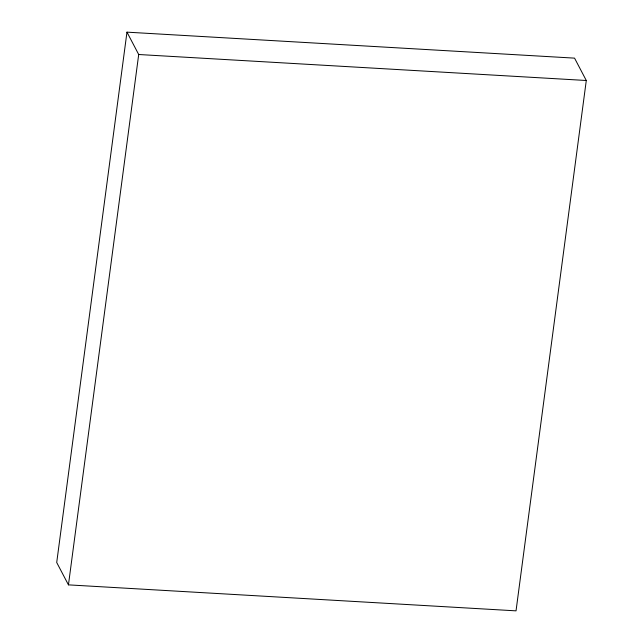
<?xml version="1.0" encoding="UTF-8"?>
<svg xmlns="http://www.w3.org/2000/svg" width="643" height="643" viewBox="0 0 643 643"><rect width="100%" height="100%" fill="white"/><g stroke="black" fill="none" stroke-linecap="round" stroke-linejoin="round"><path stroke-width="0.96" d="M126.968 32.15L56.713 562.504L68.447 584.865L516.032 610.85L586.287 80.496L574.553 58.135L126.968 32.15L138.703 54.51L68.447 584.865M138.703 54.51L586.287 80.496"/></g></svg>
